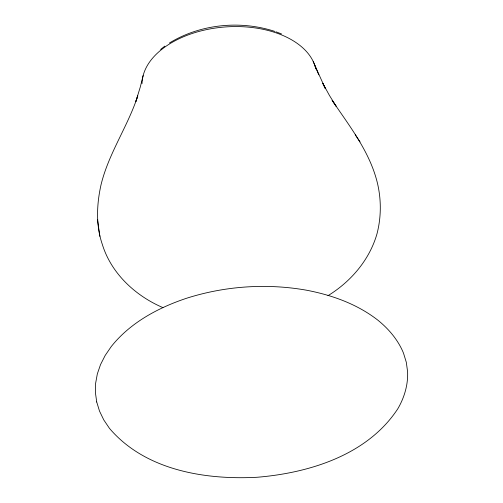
<?xml version="1.0" encoding="UTF-8"?>
<svg xmlns="http://www.w3.org/2000/svg" width="503" height="503" viewBox="0 0 503 503"><rect width="100%" height="100%" fill="white"/><g stroke="black" fill="none" stroke-linecap="round" stroke-linejoin="round"><path stroke-width="0.75" d="M162.947 307.622C135.508 295.883 111.314 273.569 102.361 244.521C95.74 225.344 96.658 204.476 101.002 184.903C108.585 153.428 127.768 126.486 137.778 95.866L135.804 101.631L140.312 86.937L143.148 75.576M96.714 401.991L95.413 392.686L95.62 383.317L97.337 373.892L100.531 364.587L105.177 355.451L111.289 346.51C130.296 322.649 158.156 307.729 186.67 298.222L186.714 298.21C225.074 286.025 266.37 283.183 306.025 290.118L306.076 290.124C331.823 294.984 357.319 304.076 378.13 320.38L378.187 320.436C388.97 329.226 398.2 340.154 403.494 353.125L406.292 362.242L407.587 371.554C408.216 384.619 404.387 397.515 397.829 408.744L397.785 408.813C367.479 454.964 309.521 472.933 257.052 477.272C204.84 480.038 145.084 470.236 109.472 428.367L103.75 419.873L99.5 411.07L96.708 401.954M160.602 49.445L164.833 46.125M327.975 295.682C350.861 281.661 369.548 259.85 376.999 233.794C381.274 217.265 381.362 199.924 377.476 183.306C370.001 152.057 349.698 126.385 332.106 100.292L336.054 106.164L329.408 95.381L322.775 83.322L325.41 88.767L314.721 65.138M169.448 42.988C200.596 23.999 240.377 20.145 274.927 31.438M276.072 31.852L281.51 33.934M355.269 134.817L360.022 141.884M313.187 61.429L318.776 74.834M97.513 219.534L99.846 236.335M142.053 83.555A87.409 53.211 -4.2 0 1 223.885 27.068A87.409 53.211 -4.2 0 1 315.802 68.924"/></g></svg>
